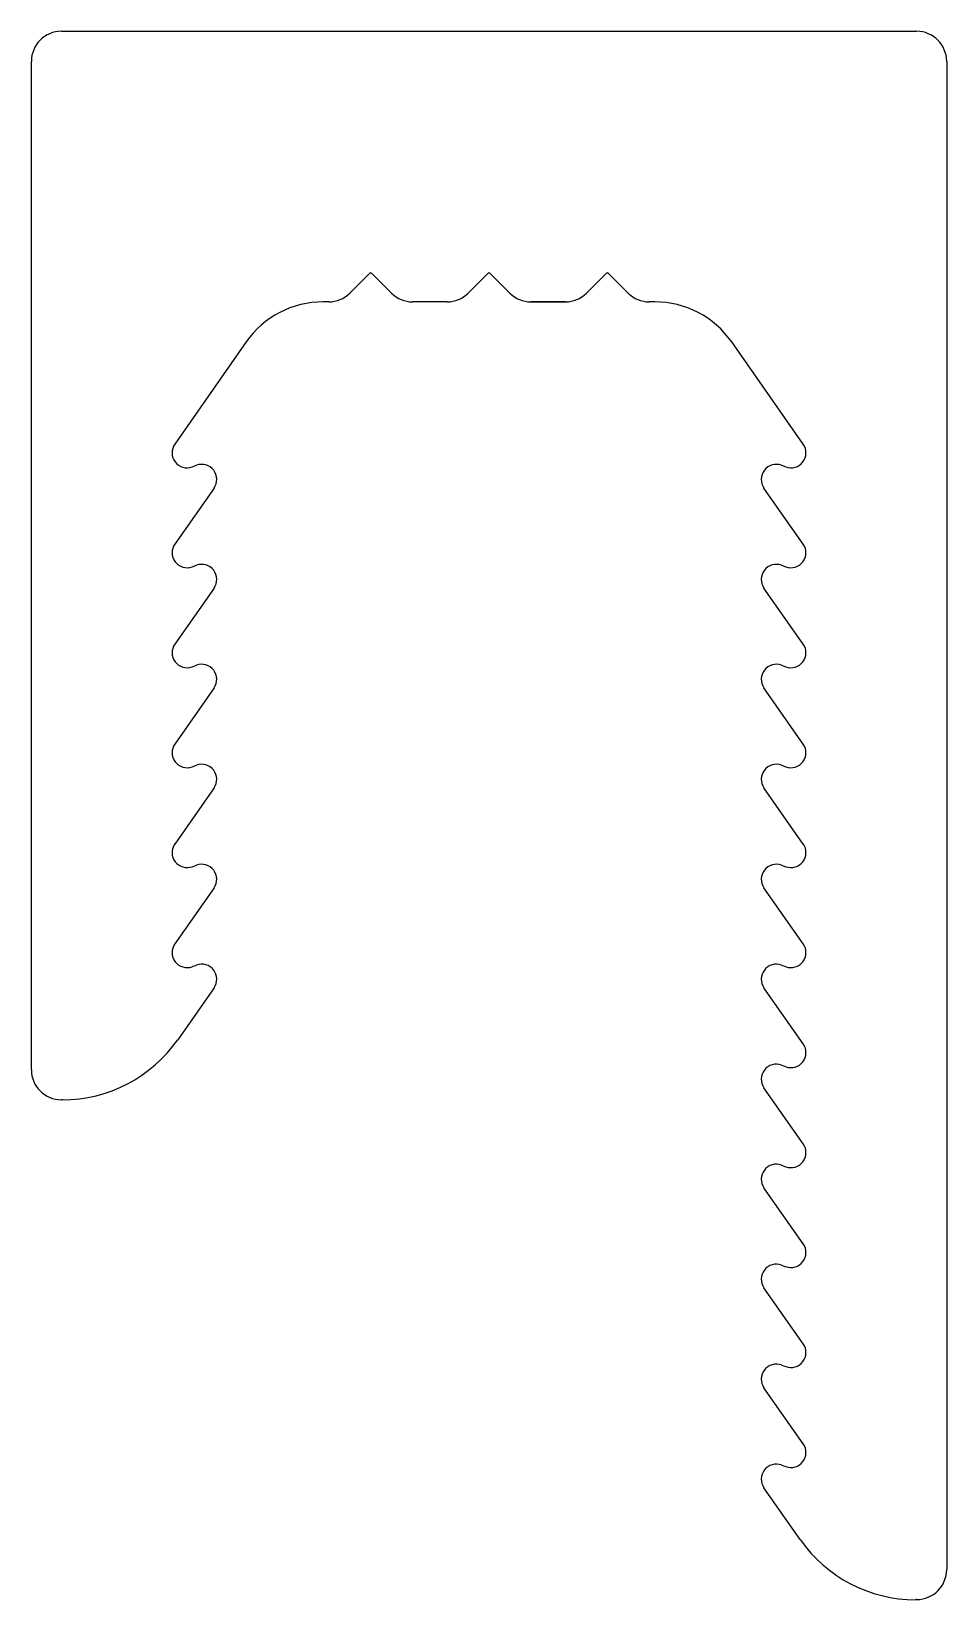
# Model space of a CAD drawing. Header units: inches. Extents: x -3.7 to 4.1, y 1.2 to 14.5.
import ezdxf

# ---------------------------------------------------------------- set-up
doc = ezdxf.new("R2010")
doc.units = ezdxf.units.IN
doc.header["$MEASUREMENT"] = 0

msp = doc.modelspace()

# ---------------------------------------------------------------- linework, layer by layer
at = {"color": 6, "linetype": 'Continuous'}
for p, q in [((-3.41, 14.465), (3.817, 14.465)), ((-3.664, 5.691), (-3.664, 14.211)), ((4.071, 14.211), (4.071, 1.468)), ((-0.802, 12.423), (-0.973, 12.252)), ((-0.62, 12.252), (-0.791, 12.423)), ((0.198, 12.423), (0.027, 12.252)), ((0.38, 12.252), (0.209, 12.423)), ((1.198, 12.423), (1.027, 12.252)), ((1.38, 12.252), (1.209, 12.423)), ((-1.15, 12.179), (-1.198, 12.179)), ((-1.15, 12.179), (-1.15, 12.179)), ((-0.15, 12.179), (-0.443, 12.179)), ((0.85, 12.179), (0.557, 12.179)), ((0.557, 12.179), (0.85, 12.179)), ((0.85, 12.179), (0.557, 12.179)), ((0.557, 12.179), (0.85, 12.179)), ((0.85, 12.179), (0.557, 12.179)), ((1.604, 12.179), (1.557, 12.179)), ((1.557, 12.179), (1.557, 12.179)), ((1.557, 12.179), (1.557, 12.179)), ((-1.848, 11.84), (-2.452, 10.977)), ((2.859, 10.977), (2.255, 11.84)), ((-2.305, 10.785), (-2.268, 10.798)), ((2.675, 10.798), (2.711, 10.785)), ((-2.12, 10.606), (-2.452, 10.132)), ((2.859, 10.132), (2.527, 10.606)), ((-2.305, 9.94), (-2.268, 9.954)), ((2.675, 9.954), (2.711, 9.94)), ((-2.12, 9.761), (-2.452, 9.288)), ((2.859, 9.288), (2.527, 9.761)), ((-2.305, 9.096), (-2.268, 9.109)), ((2.675, 9.109), (2.711, 9.096)), ((-2.12, 8.917), (-2.452, 8.443)), ((2.859, 8.443), (2.527, 8.917)), ((-2.305, 8.251), (-2.268, 8.264)), ((2.675, 8.264), (2.711, 8.251)), ((-2.12, 8.072), (-2.452, 7.598)), ((2.859, 7.598), (2.527, 8.072)), ((-2.305, 7.406), (-2.268, 7.42)), ((2.675, 7.42), (2.711, 7.406)), ((-2.12, 7.227), (-2.452, 6.754)), ((2.859, 6.754), (2.527, 7.227)), ((-2.305, 6.562), (-2.268, 6.575)), ((2.675, 6.575), (2.711, 6.562)), ((-2.12, 6.383), (-2.427, 5.945)), ((2.859, 5.909), (2.527, 6.383)), ((2.675, 5.73), (2.711, 5.717)), ((-3.402, 5.437), (-3.41, 5.437)), ((2.859, 5.064), (2.527, 5.538)), ((2.675, 4.886), (2.711, 4.872)), ((2.859, 4.22), (2.527, 4.693)), ((2.675, 4.041), (2.711, 4.027)), ((2.859, 3.375), (2.527, 3.849)), ((2.675, 3.196), (2.711, 3.183)), ((2.859, 2.53), (2.527, 3.004)), ((2.675, 2.351), (2.711, 2.338)), ((2.834, 1.721), (2.527, 2.159)), ((3.817, 1.214), (3.809, 1.214))]:
    msp.add_line(p, q, dxfattribs=at)
for centre, radius, start, end in [((-3.41, 14.211), 0.254, 90, 180), ((3.817, 14.211), 0.254, 0, 90), ((-0.797, 12.417), 0.008, 45, 135), ((0.203, 12.417), 0.008, 45, 135), ((1.203, 12.417), 0.008, 45, 135), ((-1.15, 12.429), 0.25, 270, 315), ((-0.443, 12.429), 0.25, 225, 270), ((-0.15, 12.429), 0.25, 270, 315), ((0.557, 12.429), 0.25, 225, 270), ((0.85, 12.429), 0.25, 270, 315), ((1.557, 12.429), 0.25, 225, 270), ((-1.198, 11.385), 0.794, 90, 145), ((1.604, 11.385), 0.794, 35, 90), ((-2.348, 10.904), 0.127, 145, 290), ((2.755, 10.904), 0.127, 250, 35), ((-2.224, 10.679), 0.127, 325, 110), ((2.631, 10.679), 0.127, 70, 215), ((-2.348, 10.06), 0.127, 145, 290), ((2.755, 10.06), 0.127, 250, 35), ((-2.224, 9.834), 0.127, 325, 110), ((2.631, 9.834), 0.127, 70, 215), ((-2.348, 9.215), 0.127, 145, 290), ((2.755, 9.215), 0.127, 250, 35), ((-2.224, 8.99), 0.127, 325, 110), ((2.631, 8.99), 0.127, 70, 215), ((-2.348, 8.37), 0.127, 145, 290), ((2.755, 8.37), 0.127, 250, 35), ((-2.224, 8.145), 0.127, 325, 110), ((2.631, 8.145), 0.127, 70, 215), ((-2.348, 7.526), 0.127, 145, 290), ((2.755, 7.526), 0.127, 250, 35), ((-2.224, 7.3), 0.127, 325, 110), ((2.631, 7.3), 0.127, 70, 215), ((-2.348, 6.681), 0.127, 145, 290), ((2.755, 6.681), 0.127, 250, 35), ((-2.224, 6.456), 0.127, 325, 110), ((2.631, 6.456), 0.127, 70, 215), ((-3.402, 6.628), 1.191, 270, 325), ((2.755, 5.836), 0.127, 250, 35), ((2.631, 5.611), 0.127, 70, 215), ((-3.41, 5.691), 0.254, 180, 270), ((2.755, 4.991), 0.127, 250, 35), ((2.631, 4.766), 0.127, 70, 215), ((2.755, 4.147), 0.127, 250, 35), ((2.631, 3.921), 0.127, 70, 215), ((2.755, 3.302), 0.127, 250, 35), ((2.631, 3.077), 0.127, 70, 215), ((2.755, 2.457), 0.127, 250, 35), ((2.631, 2.232), 0.127, 70, 215), ((3.809, 2.404), 1.191, 215, 270), ((3.817, 1.468), 0.254, 270, 0)]:
    msp.add_arc(centre, radius, start, end, dxfattribs=at)

doc.saveas('drawing.dxf')
